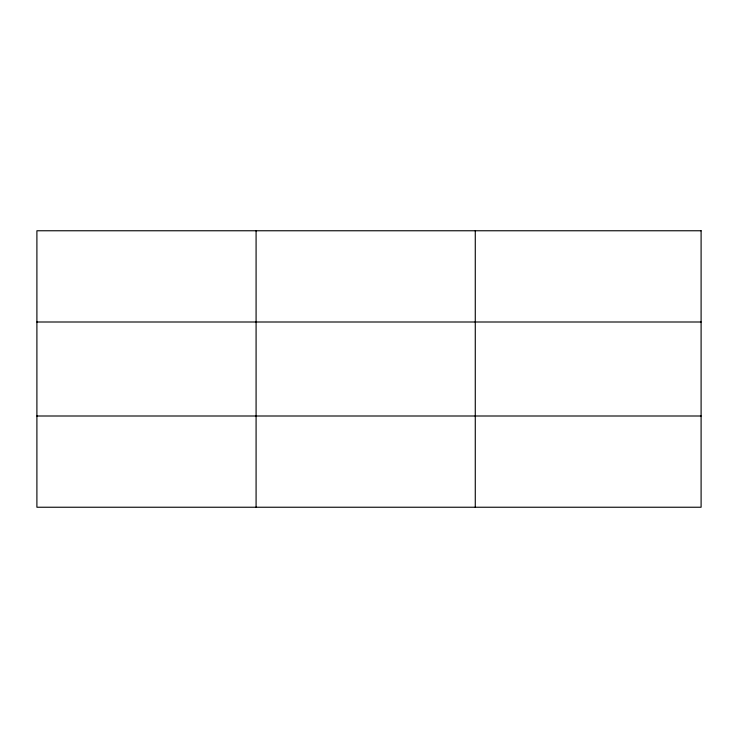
<?xml version="1.0" encoding="UTF-8"?>
<svg xmlns="http://www.w3.org/2000/svg" width="738" height="738" viewBox="0 0 738 738"><rect width="100%" height="100%" fill="white"/><g stroke="black" fill="none" stroke-linecap="round" stroke-linejoin="round"><path stroke-width="1.11" d="M256.086 230.763L256.086 507.237M475.272 230.763L475.272 507.237M36.9 321.999L701.1 321.999M36.9 416.001L701.1 416.001M701.1 230.763L701.1 507.237L36.9 507.237L36.9 230.763L701.1 230.763"/></g></svg>
